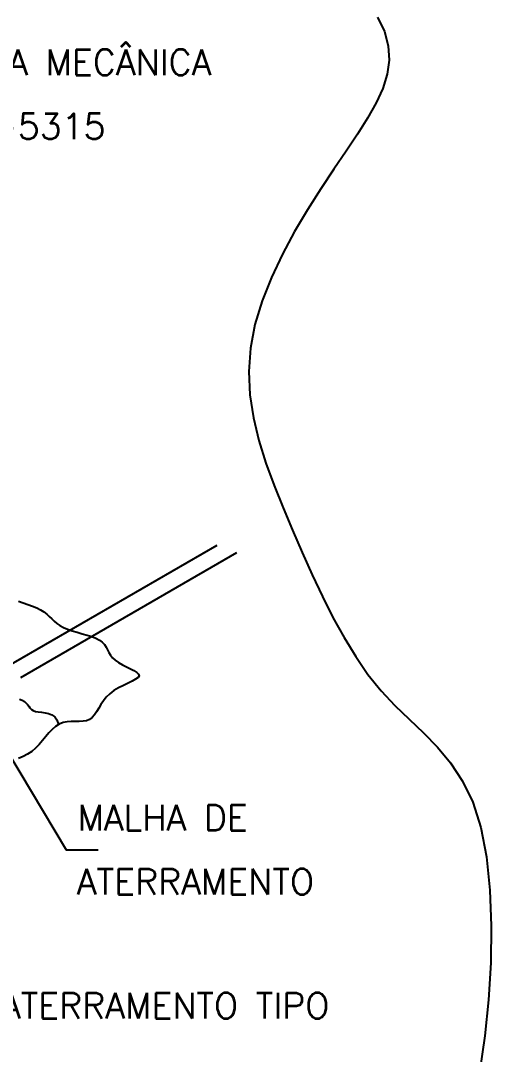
# Model space of a CAD drawing. Header units: millimetres. Extents: x -5068.9 to -5052.3, y -4736.3 to -4715.4.
# Drawn here: x -5056.86 to -5053.19, y -4729.06 to -4721 of the extents above; entities that cross this region are included whole.
import ezdxf

# ---------------------------------------------------------------- set-up
doc = ezdxf.new("R2010")
doc.units = ezdxf.units.MM
doc.header["$LTSCALE"] = 10
doc.linetypes.add('DASHEDX2', pattern=[1.5, 1, -0.5])
doc.layers.add('Termotécnica', color=7, linetype='Continuous')
doc.styles.add('r80', font='romans.shx')

msp = doc.modelspace()

# ---------------------------------------------------------------- linework, layer by layer
at = {"layer": 'Termotécnica', "color": 1, "linetype": 'DASHEDX2'}
for p, q in [((-5056.9657, -4726.0351), (-5055.327, -4725.089)), ((-5056.8604, -4726.121), (-5055.1743, -4725.1475))]:
    msp.add_line(p, q, dxfattribs=at)
at = {"layer": 'Termotécnica', "color": 2}
for p, q in [((-5057.1778, -4726.3437), (-5056.5065, -4727.4661)), ((-5056.5065, -4727.4661), (-5056.2565, -4727.4661))]:
    msp.add_line(p, q, dxfattribs=at)
at = {"layer": 'Termotécnica', "color": 1}
msp.add_lwpolyline([(-5054.0768, -4720.97), (-5054.0237, -4721.0828), (-5053.9937, -4721.195), (-5053.9873, -4721.3055), (-5054.0026, -4721.4154), (-5054.0373, -4721.5264), (-5054.089, -4721.6402), (-5054.1554, -4721.7586), (-5054.234, -4721.8832), (-5054.3227, -4722.0156), (-5054.4189, -4722.1577), (-5054.5202, -4722.3104), (-5054.6231, -4722.4728), (-5054.7239, -4722.643), (-5054.819, -4722.8195), (-5054.9047, -4723.0005), (-5054.9773, -4723.1843), (-5055.0332, -4723.3692), (-5055.0687, -4723.5535), (-5055.0812, -4723.736), (-5055.0726, -4723.9164), (-5055.0457, -4724.0952), (-5055.0035, -4724.2725), (-5054.9489, -4724.4488), (-5054.8848, -4724.6241), (-5054.8142, -4724.7989), (-5054.7398, -4724.9735), (-5054.6641, -4725.1477), (-5054.5869, -4725.3202), (-5054.5074, -4725.4893), (-5054.4249, -4725.6534), (-5054.3387, -4725.8106), (-5054.2479, -4725.9595), (-5054.1519, -4726.0981), (-5054.0499, -4726.2249), (-5053.9418, -4726.3396), (-5053.8302, -4726.4469), (-5053.7184, -4726.5534), (-5053.6097, -4726.6652), (-5053.5074, -4726.7886), (-5053.4148, -4726.93), (-5053.3351, -4727.0957), (-5053.2717, -4727.2919), (-5053.2271, -4727.5224), (-5053.2004, -4727.781), (-5053.1901, -4728.0587), (-5053.1945, -4728.3468), (-5053.2121, -4728.6364), (-5053.2413, -4728.9187), (-5053.2804, -4729.1847)], dxfattribs=at)
at = {"layer": 'Termotécnica', "color": 2}
for points in [[(-5056.8764, -4725.5266), (-5056.8407, -4725.5393), (-5056.8045, -4725.5518), (-5056.769, -4725.5646), (-5056.7356, -4725.5782), (-5056.7057, -4725.593), (-5056.68, -4725.6094), (-5056.6578, -4725.6269), (-5056.6378, -4725.6452), (-5056.6189, -4725.6638), (-5056.5996, -4725.6823), (-5056.5788, -4725.7002), (-5056.5552, -4725.7171), (-5056.5276, -4725.7324), (-5056.4951, -4725.746), (-5056.4589, -4725.7581), (-5056.4204, -4725.7694), (-5056.381, -4725.7802), (-5056.3424, -4725.7912), (-5056.306, -4725.8029), (-5056.2732, -4725.8157), (-5056.2456, -4725.8303), (-5056.2242, -4725.8469), (-5056.2078, -4725.8653), (-5056.1949, -4725.885), (-5056.1837, -4725.9055), (-5056.1726, -4725.9265), (-5056.1601, -4725.9475), (-5056.1444, -4725.9679), (-5056.1239, -4725.9874), (-5056.0978, -4726.0057), (-5056.0676, -4726.0227), (-5056.0358, -4726.0387), (-5056.0049, -4726.0538), (-5055.9771, -4726.0682), (-5055.9549, -4726.0821), (-5055.9407, -4726.0957), (-5055.937, -4726.109), (-5055.9452, -4726.1224), (-5055.9639, -4726.1362), (-5055.9908, -4726.1508), (-5056.0234, -4726.1665), (-5056.0595, -4726.1837), (-5056.0968, -4726.2029), (-5056.1329, -4726.2243), (-5056.1655, -4726.2484), (-5056.1928, -4726.2753), (-5056.2155, -4726.3041), (-5056.2348, -4726.3336), (-5056.2519, -4726.3626), (-5056.2681, -4726.3899), (-5056.2844, -4726.4144), (-5056.3023, -4726.4348), (-5056.3228, -4726.4501), (-5056.3469, -4726.4594), (-5056.3741, -4726.464), (-5056.4037, -4726.4655), (-5056.4348, -4726.4656), (-5056.4669, -4726.466), (-5056.4989, -4726.4684), (-5056.5303, -4726.4744), (-5056.5602, -4726.4856), (-5056.5882, -4726.5033), (-5056.6145, -4726.5265), (-5056.6398, -4726.5537), (-5056.6649, -4726.5835), (-5056.6901, -4726.6144), (-5056.7163, -4726.6449), (-5056.7441, -4726.6737), (-5056.7739, -4726.6991), (-5056.8064, -4726.7203), (-5056.841, -4726.7379), (-5056.8773, -4726.7531)], [(-5056.869, -4726.2923), (-5056.8484, -4726.3), (-5056.8319, -4726.3098), (-5056.8188, -4726.3214), (-5056.808, -4726.334), (-5056.7982, -4726.3469), (-5056.7883, -4726.3594), (-5056.7771, -4726.3707), (-5056.7632, -4726.3801), (-5056.7456, -4726.387), (-5056.7235, -4726.3909), (-5056.6981, -4726.3934), (-5056.6709, -4726.3965), (-5056.6437, -4726.4022), (-5056.618, -4726.4123), (-5056.5955, -4726.4288), (-5056.5778, -4726.4536), (-5056.5666, -4726.4888)]]:
    msp.add_lwpolyline(points, dxfattribs=at)

# ---------------------------------------------------------------- texts
at = {"layer": 'Termotécnica', "color": 2, "style": 'r80'}
for s, p in [('COM 2 PARAFUSOS DE ROSCA MECÂNICA', (-5060.8587, -4721.4224)), ('TEL-5320 E 2 PORCAS TEL-5315', (-5060.8442, -4721.9213)), ('MALHA DE ', (-5056.4183, -4727.3163)), ('ATERRAMENTO', (-5056.4234, -4727.815)), ('HASTE DE ATERRAMENTO TIPO', (-5058.4469, -4728.7825))]:
    msp.add_text(s, height=0.2, dxfattribs=at).set_placement(p)

doc.saveas('drawing.dxf')
